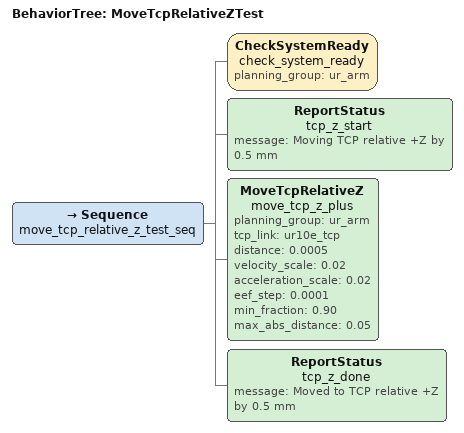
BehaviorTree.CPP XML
<root BTCPP_format="4">
  <BehaviorTree ID="MoveTcpRelativeZTest">
    <Sequence name="move_tcp_relative_z_test_seq">
      <CheckSystemReady
        name="check_system_ready"
        planning_group="ur_arm"/>
      <ReportStatus
        name="tcp_z_start"
        message="Moving TCP relative +Z by 0.5 mm"/>
      <MoveTcpRelativeZ
        name="move_tcp_z_plus"
        planning_group="ur_arm"
        tcp_link="ur10e_tcp"
        distance="0.0005"
        velocity_scale="0.02"
        acceleration_scale="0.02"
        eef_step="0.0001"
        min_fraction="0.90"
        max_abs_distance="0.05"/>
      <ReportStatus
        name="tcp_z_done"
        message="Moved to TCP relative +Z by 0.5 mm"/>
    </Sequence>
  </BehaviorTree>
</root>
